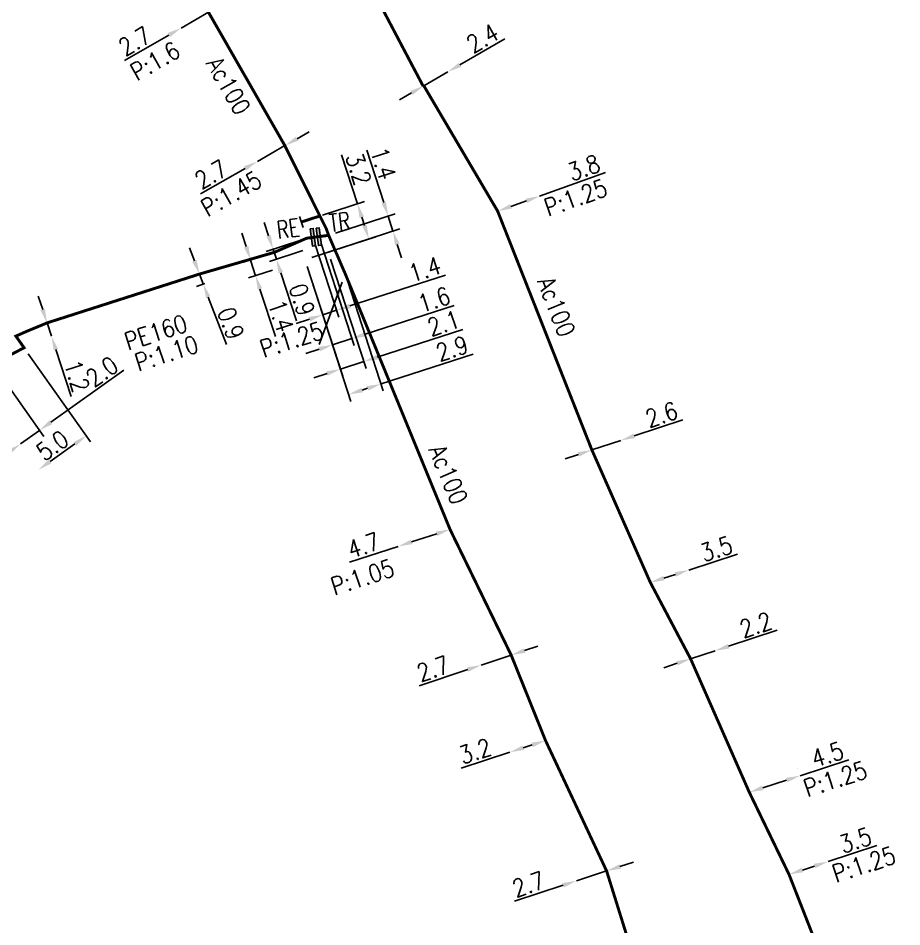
# Model space of a CAD drawing. Header units: millimetres. Extents: x 133989 to 135004, y 130988 to 132014.
# Drawn here: x 134245.5 to 134320.8, y 131375.1 to 131452.5 of the extents above; entities that cross this region are included whole.
import ezdxf
from ezdxf.enums import TextEntityAlignment as Align

# ---------------------------------------------------------------- set-up
doc = ezdxf.new("R2010")
doc.units = ezdxf.units.MM
doc.header["$PDMODE"] = 34
doc.linetypes.add('L_25_AP', pattern=[2000, 1000, 1000])
doc.linetypes.add('L_25_PE', pattern=[2000, 1000, 1000])
doc.layers.get('0').update_dxf_attribs({"linetype": 'CONTINUOUS'})
doc.layers.get('Defpoints').update_dxf_attribs({"linetype": 'CONTINUOUS'})
doc.layers.add('L_150', color=1, linetype='CONTINUOUS')
doc.layers.add('L_340', color=7, linetype='CONTINUOUS')
doc.styles.get("Standard").update_dxf_attribs({"font": 'romans.shx', "width": 0.85})
doc.dimstyles.get("Standard").update_dxf_attribs({"dimtxt": 1.5, "dimasz": 1.2, "dimexe": 0.625, "dimexo": 0.625, "dimgap": 0.25, "dimtad": 1, "dimdec": 1, "dimzin": 0, "dimdsep": 46, "dimtxsty": 'Standard', "dimcen": -0.5, "dimadec": 0, "dimazin": 0, "dimtfac": 1, "dimtdec": 1, "dimtmove": 0, "dimatfit": 3, "dimfxl": 0, "dimtolj": 1, "dimtzin": 0, "dimarcsym": 0})

# ---------------------------------------------------------------- blocks, each defined once
blk = doc.blocks.new('*D202')
at = {"layer": 'Defpoints', "color": 0, "linetype": 'Continuous', "transparency": 16777216}
for p in [(134261.699, 131453.058), (134259.36, 131451.71), (134259.36, 131451.71)]:
    blk.add_point(p, dxfattribs=at)
at = {"layer": 'L_150', "color": 0, "linetype": 'Continuous', "lineweight": -2, "transparency": 16777216}
for p, q in [((134262.739, 131453.657), (134263.779, 131454.256)), ((134261.699, 131453.058), (134259.36, 131451.71)), ((134258.32, 131451.111), (134254.532, 131448.929))]:
    blk.add_line(p, q, dxfattribs=at)
at = {"layer": 'L_150', "color": 0, "linetype": 'Continuous', "transparency": 16777216}
for points in [[(134262.639, 131453.83), (134262.839, 131453.484), (134261.699, 131453.058)], [(134258.22, 131451.284), (134258.42, 131450.938), (134259.36, 131451.71)]]:
    blk.add_solid(points, dxfattribs=at)
at = {"layer": 'L_150', "color": 0, "linetype": 'Continuous', "transparency": 16777216, "insert": (134255.407, 131450.587), "char_height": 1.5, "attachment_point": 5, "rotation": 29.94814}
blk.add_mtext('\\A1;2.7', dxfattribs=at)
blk = doc.blocks.new('*D203')
at = {"layer": 'Defpoints', "color": 0, "linetype": 'Continuous', "transparency": 16777216}
for p in [(134268.213, 131441.685), (134265.869, 131440.346), (134265.869, 131440.346)]:
    blk.add_point(p, dxfattribs=at)
at = {"layer": 'L_150', "color": 0, "linetype": 'Continuous', "lineweight": -2, "transparency": 16777216}
for p, q in [((134269.255, 131442.28), (134270.297, 131442.875)), ((134268.213, 131441.685), (134265.869, 131440.346)), ((134264.826, 131439.751), (134261.03, 131437.584))]:
    blk.add_line(p, q, dxfattribs=at)
at = {"layer": 'L_150', "color": 0, "linetype": 'Continuous', "transparency": 16777216}
for points in [[(134269.156, 131442.454), (134269.355, 131442.107), (134268.213, 131441.685)], [(134264.727, 131439.925), (134264.926, 131439.578), (134265.869, 131440.346)]]:
    blk.add_solid(points, dxfattribs=at)
at = {"layer": 'L_150', "color": 0, "linetype": 'Continuous', "transparency": 16777216, "insert": (134261.911, 131439.239), "char_height": 1.5, "attachment_point": 5, "rotation": 29.72457}
blk.add_mtext('\\A1;2.7', dxfattribs=at)
blk = doc.blocks.new('*D204')
at = {"layer": 'Defpoints', "color": 0, "linetype": 'Continuous', "transparency": 16777216}
for p in [(134282.297, 131408.979), (134277.876, 131407.536), (134277.876, 131407.536)]:
    blk.add_point(p, dxfattribs=at)
at = {"layer": 'L_150', "color": 0, "linetype": 'Continuous', "lineweight": -2, "transparency": 16777216}
for p, q in [((134281.156, 131408.607), (134279.017, 131407.909)), ((134277.876, 131407.536), (134273.72, 131406.181))]:
    blk.add_line(p, q, dxfattribs=at)
at = {"layer": 'L_150', "color": 0, "linetype": 'Continuous', "transparency": 16777216}
for points in [[(134281.094, 131408.797), (134281.218, 131408.416), (134282.297, 131408.979)], [(134278.955, 131408.099), (134279.079, 131407.719), (134277.876, 131407.536)]]:
    blk.add_solid(points, dxfattribs=at)
at = {"layer": 'L_150', "color": 0, "linetype": 'Continuous', "transparency": 16777216, "insert": (134274.918, 131407.623), "char_height": 1.5, "attachment_point": 5, "rotation": 18.06825}
blk.add_mtext('\\A1;4.7', dxfattribs=at)
blk = doc.blocks.new('*D205')
at = {"layer": 'Defpoints', "color": 0, "linetype": 'Continuous', "transparency": 16777216}
for p in [(134302.658, 131405.515), (134302.658, 131405.515), (134299.374, 131404.457)]:
    blk.add_point(p, dxfattribs=at)
at = {"layer": 'L_150', "color": 0, "linetype": 'Continuous', "lineweight": -2, "transparency": 16777216}
for p, q in [((134302.658, 131405.515), (134306.819, 131406.856)), ((134300.517, 131404.825), (134301.516, 131405.147))]:
    blk.add_line(p, q, dxfattribs=at)
at = {"layer": 'L_150', "color": 0, "linetype": 'Continuous', "transparency": 16777216}
for points in [[(134300.455, 131405.015), (134300.578, 131404.635), (134299.374, 131404.457)], [(134301.455, 131405.337), (134301.577, 131404.957), (134302.658, 131405.515)]]:
    blk.add_solid(points, dxfattribs=at)
at = {"layer": 'L_150', "color": 0, "linetype": 'Continuous', "transparency": 16777216, "insert": (134305.003, 131407.322), "char_height": 1.5, "attachment_point": 5, "rotation": 17.86571}
blk.add_mtext('\\A1;3.5', dxfattribs=at)
blk = doc.blocks.new('*D206')
at = {"layer": 'Defpoints', "color": 0, "linetype": 'Continuous', "transparency": 16777216}
for p in [(134296.86, 131416.566), (134296.86, 131416.566), (134294.391, 131415.751)]:
    blk.add_point(p, dxfattribs=at)
at = {"layer": 'L_150', "color": 0, "linetype": 'Continuous', "lineweight": -2, "transparency": 16777216}
for p, q in [((134297.999, 131416.943), (134302.15, 131418.315)), ((134294.391, 131415.751), (134296.86, 131416.566)), ((134293.252, 131415.374), (134292.113, 131414.998))]:
    blk.add_line(p, q, dxfattribs=at)
at = {"layer": 'L_150', "color": 0, "linetype": 'Continuous', "transparency": 16777216}
for points in [[(134297.937, 131417.133), (134298.062, 131416.753), (134296.86, 131416.566)], [(134293.189, 131415.564), (134293.315, 131415.184), (134294.391, 131415.751)]]:
    blk.add_solid(points, dxfattribs=at)
at = {"layer": 'L_150', "color": 0, "linetype": 'Continuous', "transparency": 16777216, "insert": (134300.331, 131418.767), "char_height": 1.5, "attachment_point": 5, "rotation": 18.28687}
blk.add_mtext('\\A1;2.6', dxfattribs=at)
blk = doc.blocks.new('*D207')
at = {"layer": 'Defpoints', "color": 0, "linetype": 'Continuous', "transparency": 16777216}
for p in [(134289.932, 131437.387), (134289.932, 131437.387), (134286.355, 131436.105)]:
    blk.add_point(p, dxfattribs=at)
at = {"layer": 'L_150', "color": 0, "linetype": 'Continuous', "lineweight": -2, "transparency": 16777216}
for p, q in [((134289.932, 131437.387), (134295.54, 131439.396)), ((134287.485, 131436.51), (134288.803, 131436.982)), ((134286.144, 131436.694), (134286.144, 131436.694))]:
    blk.add_line(p, q, dxfattribs=at)
at = {"layer": 'L_150', "color": 0, "linetype": 'Continuous', "transparency": 16777216}
for points in [[(134288.735, 131437.17), (134288.87, 131436.794), (134289.932, 131437.387)], [(134287.417, 131436.698), (134287.552, 131436.322), (134286.355, 131436.105)]]:
    blk.add_solid(points, dxfattribs=at)
at = {"layer": 'L_150', "color": 0, "linetype": 'Continuous', "transparency": 16777216, "insert": (134293.71, 131439.803), "char_height": 1.5, "attachment_point": 5, "rotation": 19.71393}
blk.add_mtext('\\A1;3.8', dxfattribs=at)
blk = doc.blocks.new('*D208')
at = {"layer": 'Defpoints', "color": 0, "linetype": 'Continuous', "transparency": 16777216}
for p in [(134282.095, 131447.964), (134282.095, 131447.964), (134280.061, 131446.787)]:
    blk.add_point(p, dxfattribs=at)
at = {"layer": 'L_150', "color": 0, "linetype": 'Continuous', "lineweight": -2, "transparency": 16777216}
for p, q in [((134283.133, 131448.565), (134286.969, 131450.786)), ((134280.061, 131446.787), (134282.095, 131447.964)), ((134279.022, 131446.185), (134277.984, 131445.584))]:
    blk.add_line(p, q, dxfattribs=at)
at = {"layer": 'L_150', "color": 0, "linetype": 'Continuous', "transparency": 16777216}
for points in [[(134283.033, 131448.738), (134283.233, 131448.392), (134282.095, 131447.964)], [(134278.922, 131446.359), (134279.122, 131446.012), (134280.061, 131446.787)]]:
    blk.add_solid(points, dxfattribs=at)
at = {"layer": 'L_150', "color": 0, "linetype": 'Continuous', "transparency": 16777216, "insert": (134285.069, 131450.842), "char_height": 1.5, "attachment_point": 5, "rotation": 30.06651}
blk.add_mtext('\\A1;2.4', dxfattribs=at)
blk = doc.blocks.new('*D210')
at = {"layer": 'Defpoints', "color": 0, "linetype": 'Continuous', "transparency": 16777216}
for p in [(134273.387, 131430.699), (134270.629, 131429.805), (134273.653, 131420.479)]:
    blk.add_point(p, dxfattribs=at)
at = {"layer": 'L_150', "color": 0, "linetype": 'Continuous', "lineweight": -2, "transparency": 16777216}
for p, q in [((134273.58, 131430.105), (134276.605, 131420.779)), ((134270.821, 131429.21), (134273.846, 131419.884)), ((134276.412, 131421.374), (134284.26, 131423.919)), ((134274.795, 131420.849), (134275.27, 131421.003))]:
    blk.add_line(p, q, dxfattribs=at)
at = {"layer": 'L_150', "color": 0, "linetype": 'Continuous', "transparency": 16777216}
for points in [[(134275.209, 131421.194), (134275.332, 131420.813), (134276.412, 131421.374)], [(134274.733, 131421.039), (134274.857, 131420.659), (134273.653, 131420.479)]]:
    blk.add_solid(points, dxfattribs=at)
at = {"layer": 'L_150', "color": 0, "linetype": 'Continuous', "transparency": 16777216, "insert": (134282.472, 131424.39), "char_height": 1.5, "attachment_point": 5, "rotation": 17.97012}
blk.add_mtext('\\A1;2.9', dxfattribs=at)
blk = doc.blocks.new('*D240')
at = {"layer": 'Defpoints', "color": 0, "linetype": 'Continuous', "transparency": 16777216}
for p in [(134287.507, 131398.271), (134284.946, 131397.416), (134284.946, 131397.416)]:
    blk.add_point(p, dxfattribs=at)
at = {"layer": 'L_150', "color": 0, "linetype": 'Continuous', "lineweight": -2, "transparency": 16777216}
for p, q in [((134288.645, 131398.651), (134289.783, 131399.031)), ((134287.507, 131398.271), (134284.946, 131397.416)), ((134287.705, 131397.678), (134287.705, 131397.678)), ((134283.808, 131397.036), (134279.662, 131395.651))]:
    blk.add_line(p, q, dxfattribs=at)
at = {"layer": 'L_150', "color": 0, "linetype": 'Continuous', "transparency": 16777216}
for points in [[(134288.582, 131398.841), (134288.709, 131398.461), (134287.507, 131398.271)], [(134283.744, 131397.225), (134283.871, 131396.846), (134284.946, 131397.416)]]:
    blk.add_solid(points, dxfattribs=at)
at = {"layer": 'L_150', "color": 0, "linetype": 'Continuous', "transparency": 16777216, "insert": (134280.849, 131397.102), "char_height": 1.5, "attachment_point": 5, "rotation": 18.46639}
blk.add_mtext('\\A1;2.7', dxfattribs=at)
blk = doc.blocks.new('*D241')
at = {"layer": 'Defpoints', "color": 0, "linetype": 'Continuous', "transparency": 16777216}
for p in [(134290.439, 131390.985), (134287.397, 131389.993), (134287.397, 131389.993)]:
    blk.add_point(p, dxfattribs=at)
at = {"layer": 'L_150', "color": 0, "linetype": 'Continuous', "lineweight": -2, "transparency": 16777216}
for p, q in [((134289.298, 131390.613), (134288.538, 131390.365)), ((134287.397, 131389.993), (134283.241, 131388.638))]:
    blk.add_line(p, q, dxfattribs=at)
at = {"layer": 'L_150', "color": 0, "linetype": 'Continuous', "transparency": 16777216}
for points in [[(134288.476, 131390.555), (134288.6, 131390.175), (134287.397, 131389.993)], [(134289.236, 131390.803), (134289.36, 131390.423), (134290.439, 131390.985)]]:
    blk.add_solid(points, dxfattribs=at)
at = {"layer": 'L_150', "color": 0, "linetype": 'Continuous', "transparency": 16777216, "insert": (134284.439, 131390.08), "char_height": 1.5, "attachment_point": 5, "rotation": 18.05952}
blk.add_mtext('\\A1;3.2', dxfattribs=at)
blk = doc.blocks.new('*D242')
at = {"layer": 'Defpoints', "color": 0, "linetype": 'Continuous', "transparency": 16777216}
for p in [(134295.646, 131379.87), (134293.081, 131379.027), (134293.081, 131379.027)]:
    blk.add_point(p, dxfattribs=at)
at = {"layer": 'L_150', "color": 0, "linetype": 'Continuous', "lineweight": -2, "transparency": 16777216}
for p, q in [((134296.786, 131380.244), (134297.926, 131380.619)), ((134295.646, 131379.87), (134293.081, 131379.027)), ((134291.941, 131378.653), (134287.788, 131377.289))]:
    blk.add_line(p, q, dxfattribs=at)
at = {"layer": 'L_150', "color": 0, "linetype": 'Continuous', "transparency": 16777216}
for points in [[(134296.724, 131380.434), (134296.849, 131380.054), (134295.646, 131379.87)], [(134291.879, 131378.843), (134292.003, 131378.463), (134293.081, 131379.027)]]:
    blk.add_solid(points, dxfattribs=at)
at = {"layer": 'L_150', "color": 0, "linetype": 'Continuous', "transparency": 16777216, "insert": (134288.982, 131378.734), "char_height": 1.5, "attachment_point": 5, "rotation": 18.17845}
blk.add_mtext('\\A1;2.7', dxfattribs=at)
blk = doc.blocks.new('*D245')
at = {"layer": 'Defpoints', "color": 0, "linetype": 'Continuous', "transparency": 16777216}
for p in [(134314.525, 131380.667), (134314.525, 131380.667), (134311.2, 131379.574)]:
    blk.add_point(p, dxfattribs=at)
at = {"layer": 'L_150', "color": 0, "linetype": 'Continuous', "lineweight": -2, "transparency": 16777216}
for p, q in [((134314.525, 131380.667), (134318.677, 131382.032)), ((134312.34, 131379.949), (134313.385, 131380.292)), ((134311.004, 131380.168), (134311.004, 131380.168))]:
    blk.add_line(p, q, dxfattribs=at)
at = {"layer": 'L_150', "color": 0, "linetype": 'Continuous', "transparency": 16777216}
for points in [[(134313.322, 131380.482), (134313.447, 131380.102), (134314.525, 131380.667)], [(134312.277, 131380.139), (134312.402, 131379.759), (134311.2, 131379.574)]]:
    blk.add_solid(points, dxfattribs=at)
at = {"layer": 'L_150', "color": 0, "linetype": 'Continuous', "transparency": 16777216, "insert": (134316.859, 131382.487), "char_height": 1.5, "attachment_point": 5, "rotation": 18.19337}
blk.add_mtext('\\A1;3.5', dxfattribs=at)
blk = doc.blocks.new('*D246')
at = {"layer": 'Defpoints', "color": 0, "linetype": 'Continuous', "transparency": 16777216}
for p in [(134304.897, 131398.639), (134304.897, 131398.639), (134302.808, 131397.949)]:
    blk.add_point(p, dxfattribs=at)
at = {"layer": 'L_150', "color": 0, "linetype": 'Continuous', "lineweight": -2, "transparency": 16777216}
for p, q in [((134306.037, 131399.015), (134310.188, 131400.385)), ((134302.808, 131397.949), (134304.897, 131398.639)), ((134301.669, 131397.573), (134300.529, 131397.196))]:
    blk.add_line(p, q, dxfattribs=at)
at = {"layer": 'L_150', "color": 0, "linetype": 'Continuous', "transparency": 16777216}
for points in [[(134305.974, 131399.205), (134306.099, 131398.825), (134304.897, 131398.639)], [(134301.606, 131397.762), (134301.731, 131397.383), (134302.808, 131397.949)]]:
    blk.add_solid(points, dxfattribs=at)
at = {"layer": 'L_150', "color": 0, "linetype": 'Continuous', "transparency": 16777216, "insert": (134308.368, 131400.838), "char_height": 1.5, "attachment_point": 5, "rotation": 18.27236}
blk.add_mtext('\\A1;2.2', dxfattribs=at)
blk = doc.blocks.new('*D247')
at = {"layer": 'Defpoints', "color": 0, "linetype": 'Continuous', "transparency": 16777216}
for p in [(134312.139, 131387.984), (134312.139, 131387.984), (134307.811, 131386.58)]:
    blk.add_point(p, dxfattribs=at)
at = {"layer": 'L_150', "color": 0, "linetype": 'Continuous', "lineweight": -2, "transparency": 16777216}
for p, q in [((134312.139, 131387.984), (134316.297, 131389.333)), ((134311.946, 131388.578), (134311.946, 131388.578)), ((134307.618, 131387.174), (134307.618, 131387.174)), ((134308.953, 131386.95), (134310.998, 131387.613))]:
    blk.add_line(p, q, dxfattribs=at)
at = {"layer": 'L_150', "color": 0, "linetype": 'Continuous', "transparency": 16777216}
for points in [[(134310.936, 131387.804), (134311.059, 131387.423), (134312.139, 131387.984)], [(134308.891, 131387.14), (134309.014, 131386.76), (134307.811, 131386.58)]]:
    blk.add_solid(points, dxfattribs=at)
at = {"layer": 'L_150', "color": 0, "linetype": 'Continuous', "transparency": 16777216, "insert": (134314.48, 131389.794), "char_height": 1.5, "attachment_point": 5, "rotation": 17.97325}
blk.add_mtext('\\A1;4.5', dxfattribs=at)
blk = doc.blocks.new('*D609')
at = {"layer": 'Defpoints', "color": 0, "linetype": 'Continuous', "transparency": 16777216}
for p in [(134243.29, 131423.049), (134245.663, 131416.261), (134245.663, 131416.261)]:
    blk.add_point(p, dxfattribs=at)
at = {"layer": 'L_150', "color": 0, "linetype": 'Continuous', "lineweight": -2, "transparency": 16777216}
for p, q in [((134243.652, 131422.54), (134247.655, 131416.91)), ((134248.271, 131418.115), (134254.488, 131422.537)), ((134245.663, 131416.261), (134247.293, 131417.42)), ((134244.685, 131415.565), (134243.707, 131414.87))]:
    blk.add_line(p, q, dxfattribs=at)
at = {"layer": 'L_150', "color": 0, "linetype": 'Continuous', "transparency": 16777216}
for points in [[(134248.155, 131418.278), (134248.386, 131417.952), (134247.293, 131417.42)], [(134244.569, 131415.728), (134244.801, 131415.402), (134245.663, 131416.261)]]:
    blk.add_solid(points, dxfattribs=at)
at = {"layer": 'L_150', "color": 0, "linetype": 'Continuous', "transparency": 16777216, "insert": (134252.617, 131422.433), "char_height": 1.5, "attachment_point": 5, "rotation": 35.41636}
blk.add_mtext('\\A1;2.0', dxfattribs=at)
blk = doc.blocks.new('*D610')
at = {"layer": 'Defpoints', "color": 0, "linetype": 'Continuous', "transparency": 16777216}
for p in [(134245.977, 131424.462), (134247.206, 131414.069), (134247.206, 131414.069)]:
    blk.add_point(p, dxfattribs=at)
at = {"layer": 'L_150', "color": 0, "linetype": 'Continuous', "lineweight": -2, "transparency": 16777216}
for p, q in [((134246.338, 131423.952), (134251.649, 131416.448)), ((134250.308, 131416.265), (134248.186, 131414.763))]:
    blk.add_line(p, q, dxfattribs=at)
at = {"layer": 'L_150', "color": 0, "linetype": 'Continuous', "transparency": 16777216}
for points in [[(134250.192, 131416.428), (134250.424, 131416.101), (134251.288, 131416.958)], [(134248.07, 131414.926), (134248.301, 131414.599), (134247.206, 131414.069)]]:
    blk.add_solid(points, dxfattribs=at)
at = {"layer": 'L_150', "color": 0, "linetype": 'Continuous', "transparency": 16777216, "insert": (134248.394, 131416.135), "char_height": 1.5, "attachment_point": 5, "rotation": 35.28708}
blk.add_mtext('\\A1;5.0', dxfattribs=at)
blk = doc.blocks.new('*D612')
at = {"layer": 'Defpoints', "color": 0, "linetype": 'Continuous', "transparency": 16777216}
for p in [(134247.936, 131426.579), (134248.311, 131425.439), (134248.311, 131425.439)]:
    blk.add_point(p, dxfattribs=at)
at = {"layer": 'L_150', "color": 0, "linetype": 'Continuous', "lineweight": -2, "transparency": 16777216}
for p, q in [((134247.561, 131427.719), (134247.186, 131428.859)), ((134247.936, 131426.579), (134248.311, 131425.439)), ((134248.686, 131424.299), (134249.995, 131420.32))]:
    blk.add_line(p, q, dxfattribs=at)
at = {"layer": 'L_150', "color": 0, "linetype": 'Continuous', "transparency": 16777216}
for points in [[(134247.751, 131427.781), (134247.371, 131427.656), (134247.936, 131426.579)], [(134248.876, 131424.362), (134248.496, 131424.237), (134248.311, 131425.439)]]:
    blk.add_solid(points, dxfattribs=at)
at = {"layer": 'L_150', "color": 0, "linetype": 'Continuous', "transparency": 16777216, "insert": (134250.478, 131422.052), "char_height": 1.5, "attachment_point": 5, "rotation": 288.20848}
blk.add_mtext('\\A1;1.2', dxfattribs=at)
blk = doc.blocks.new('*D613')
at = {"layer": 'Defpoints', "color": 0, "linetype": 'Continuous', "transparency": 16777216}
for p in [(134261.641, 131431.013), (134261.25, 131429.9), (134261.962, 131430.172)]:
    blk.add_point(p, dxfattribs=at)
at = {"layer": 'L_150', "color": 0, "linetype": 'Continuous', "lineweight": -2, "transparency": 16777216}
for p, q in [((134260.5, 131431.861), (134260.071, 131432.982)), ((134261.057, 131430.79), (134260.345, 131430.517)), ((134260.928, 131430.74), (134261.25, 131429.9)), ((134261.378, 131429.949), (134260.666, 131429.677)), ((134261.678, 131428.779), (134263.226, 131424.729))]:
    blk.add_line(p, q, dxfattribs=at)
at = {"layer": 'L_150', "color": 0, "linetype": 'Continuous', "transparency": 16777216}
for points in [[(134260.687, 131431.933), (134260.313, 131431.79), (134260.928, 131430.74)], [(134261.865, 131428.85), (134261.491, 131428.707), (134261.25, 131429.9)]]:
    blk.add_solid(points, dxfattribs=at)
at = {"layer": 'L_150', "color": 0, "linetype": 'Continuous', "transparency": 16777216, "insert": (134263.605, 131426.539), "char_height": 1.5, "attachment_point": 5, "rotation": 290.91797}
blk.add_mtext('\\A1;0.9', dxfattribs=at)
blk = doc.blocks.new('*D617')
at = {"layer": 'Defpoints', "color": 0, "linetype": 'Continuous', "transparency": 16777216}
for p in [(134270.071, 131433.796), (134270.352, 131432.941), (134267.486, 131431.998)]:
    blk.add_point(p, dxfattribs=at)
at = {"layer": 'L_150', "color": 0, "linetype": 'Continuous', "lineweight": -2, "transparency": 16777216}
for p, q in [((134266.829, 131433.993), (134266.454, 131435.133)), ((134269.477, 131433.601), (134266.611, 131432.658)), ((134269.758, 131432.746), (134266.892, 131431.803)), ((134267.204, 131432.853), (134267.486, 131431.998)), ((134267.86, 131430.858), (134269.207, 131426.763))]:
    blk.add_line(p, q, dxfattribs=at)
at = {"layer": 'L_150', "color": 0, "linetype": 'Continuous', "transparency": 16777216}
for points in [[(134267.019, 131434.055), (134266.639, 131433.93), (134267.204, 131432.853)], [(134268.05, 131430.921), (134267.671, 131430.796), (134267.486, 131431.998)]]:
    blk.add_solid(points, dxfattribs=at)
at = {"layer": 'L_150', "color": 0, "linetype": 'Continuous', "transparency": 16777216, "insert": (134269.671, 131428.553), "char_height": 1.5, "attachment_point": 5, "rotation": 288.20848}
blk.add_mtext('\\A1;0.9', dxfattribs=at)
blk = doc.blocks.new('*D618')
at = {"layer": 'Defpoints', "color": 0, "linetype": 'Continuous', "transparency": 16777216}
for p in [(134270.604, 131433.866), (134269.927, 131431.968), (134271.451, 131427.27)]:
    blk.add_point(p, dxfattribs=at)
at = {"layer": 'L_340', "color": 0, "linetype": 'Continuous', "lineweight": -2, "transparency": 16777216}
for p, q in [((134270.797, 131433.271), (134272.813, 131427.055)), ((134270.12, 131431.373), (134271.643, 131426.676)), ((134273.762, 131428.02), (134281.901, 131430.66)), ((134271.451, 131427.27), (134272.621, 131427.65)), ((134270.309, 131426.9), (134269.168, 131426.53))]:
    blk.add_line(p, q, dxfattribs=at)
at = {"layer": 'L_340', "color": 0, "linetype": 'Continuous', "transparency": 16777216}
for points in [[(134273.7, 131428.21), (134273.824, 131427.83), (134272.621, 131427.65)], [(134270.248, 131427.09), (134270.371, 131426.71), (134271.451, 131427.27)]]:
    blk.add_solid(points, dxfattribs=at)
at = {"layer": 'L_340', "color": 0, "linetype": 'Continuous', "transparency": 16777216, "insert": (134280.142, 131431.141), "char_height": 1.5, "attachment_point": 5, "rotation": 17.97012}
blk.add_mtext('\\A1;1.4', dxfattribs=at)
blk = doc.blocks.new('*D619')
at = {"layer": 'Defpoints', "color": 0, "linetype": 'Continuous', "transparency": 16777216}
for p in [(134271.102, 131433.931), (134269.927, 131431.968), (134272.282, 131424.708)]:
    blk.add_point(p, dxfattribs=at)
at = {"layer": 'L_340', "color": 0, "linetype": 'Continuous', "lineweight": -2, "transparency": 16777216}
for p, q in [((134271.294, 131433.337), (134274.113, 131424.645)), ((134270.12, 131431.373), (134272.475, 131424.113)), ((134275.062, 131425.61), (134282.659, 131428.074)), ((134272.282, 131424.708), (134273.921, 131425.239)), ((134271.14, 131424.338), (134269.999, 131423.967))]:
    blk.add_line(p, q, dxfattribs=at)
at = {"layer": 'L_340', "color": 0, "linetype": 'Continuous', "transparency": 16777216}
for points in [[(134275, 131425.8), (134275.124, 131425.419), (134273.921, 131425.239)], [(134271.079, 131424.528), (134271.202, 131424.147), (134272.282, 131424.708)]]:
    blk.add_solid(points, dxfattribs=at)
at = {"layer": 'L_340', "color": 0, "linetype": 'Continuous', "transparency": 16777216, "insert": (134280.929, 131428.564), "char_height": 1.5, "attachment_point": 5, "rotation": 17.97012}
blk.add_mtext('\\A1;1.6', dxfattribs=at)
blk = doc.blocks.new('*D620')
at = {"layer": 'Defpoints', "color": 0, "linetype": 'Continuous', "transparency": 16777216}
for p in [(134271.925, 131432.616), (134269.927, 131431.968), (134272.952, 131422.64)]:
    blk.add_point(p, dxfattribs=at)
at = {"layer": 'L_150', "color": 0, "linetype": 'Continuous', "lineweight": -2, "transparency": 16777216}
for p, q in [((134270.12, 131431.373), (134273.145, 131422.046)), ((134272.117, 131432.021), (134275.143, 131422.694)), ((134276.091, 131423.659), (134283.388, 131426.025)), ((134272.952, 131422.64), (134274.95, 131423.288)), ((134271.811, 131422.27), (134270.669, 131421.9))]:
    blk.add_line(p, q, dxfattribs=at)
at = {"layer": 'L_150', "color": 0, "linetype": 'Continuous', "transparency": 16777216}
for points in [[(134276.03, 131423.849), (134276.153, 131423.468), (134274.95, 131423.288)], [(134271.749, 131422.461), (134271.873, 131422.08), (134272.952, 131422.64)]]:
    blk.add_solid(points, dxfattribs=at)
at = {"layer": 'L_150', "color": 0, "linetype": 'Continuous', "transparency": 16777216, "insert": (134281.744, 131426.543), "char_height": 1.5, "attachment_point": 5, "rotation": 17.97012}
blk.add_mtext('\\A1;2.1', dxfattribs=at)
blk = doc.blocks.new('*D621')
at = {"layer": 'Defpoints', "color": 0, "linetype": 'Continuous', "transparency": 16777216}
for p in [(134267.313, 131432.592), (134265.718, 131430.603), (134267.745, 131431.26)]:
    blk.add_point(p, dxfattribs=at)
at = {"layer": 'L_150', "color": 0, "linetype": 'Continuous', "lineweight": -2, "transparency": 16777216}
for p, q in [((134264.916, 131433.076), (134264.545, 131434.217)), ((134266.718, 131432.399), (134264.692, 131431.741)), ((134265.286, 131431.934), (134265.718, 131430.603)), ((134267.15, 131431.067), (134265.124, 131430.41)), ((134266.088, 131429.461), (134267.4, 131425.419))]:
    blk.add_line(p, q, dxfattribs=at)
at = {"layer": 'L_150', "color": 0, "linetype": 'Continuous', "transparency": 16777216}
for points in [[(134265.106, 131433.137), (134264.726, 131433.014), (134265.286, 131431.934)], [(134266.279, 131429.523), (134265.898, 131429.399), (134265.718, 131430.603)]]:
    blk.add_solid(points, dxfattribs=at)
at = {"layer": 'L_150', "color": 0, "linetype": 'Continuous', "transparency": 16777216, "insert": (134267.881, 131427.178), "char_height": 1.5, "attachment_point": 5, "rotation": 287.97474}
blk.add_mtext('\\A1;1.4', dxfattribs=at)
blk = doc.blocks.new('*D622')
at = {"layer": 'Defpoints', "color": 0, "linetype": 'Continuous', "transparency": 16777216}
for p in [(134271.945, 131434.042), (134277.431, 131434.402), (134269.927, 131431.968)]:
    blk.add_point(p, dxfattribs=at)
at = {"layer": 'L_150', "color": 0, "linetype": 'Continuous', "lineweight": -2, "transparency": 16777216}
for p, q in [((134276.644, 131436.827), (134275.191, 131441.307)), ((134272.54, 131434.235), (134277.609, 131435.879)), ((134277.431, 131434.402), (134277.014, 131435.686)), ((134270.522, 131432.161), (134278.026, 131434.595)), ((134277.801, 131433.26), (134278.171, 131432.119))]:
    blk.add_line(p, q, dxfattribs=at)
at = {"layer": 'L_150', "color": 0, "linetype": 'Continuous', "transparency": 16777216}
for points in [[(134276.835, 131436.889), (134276.454, 131436.766), (134277.014, 131435.686)], [(134277.991, 131433.322), (134277.611, 131433.199), (134277.431, 131434.402)]]:
    blk.add_solid(points, dxfattribs=at)
at = {"layer": 'L_150', "color": 0, "linetype": 'Continuous', "transparency": 16777216, "insert": (134276.613, 131440.165), "char_height": 1.5, "attachment_point": 5, "rotation": 287.97012}
blk.add_mtext('\\A1;1.4', dxfattribs=at)
blk = doc.blocks.new('L_340_19')
at = {"linetype": 'Continuous'}
blk.add_hatch(color=0, dxfattribs=at).paths.add_polyline_path([(0.125, 0.75), (-0.125, 0.75), (-0.125, -0.75), (0.125, -0.75)])
at = {"color": 0, "linetype": 'Continuous'}
blk.add_lwpolyline([(-0.125, 0.75), (0.125, 0.75), (0.125, -0.75), (-0.125, -0.75)], close=True, dxfattribs=at)
at = {"color": 0, "linetype": 'Continuous', "width": 0.75}
for tag, height, flags, p in [('TR', 1.5, 8, (0, 3)), ('DEF_LEG', 1.2, 3, (0, -5)), ('DEF_COUP', 1.2, 3, (0, -7.5)), ('DEF_TYPE', 1.2, 3, (0, -10))]:
    blk.add_attdef(tag, text='', height=height, dxfattribs=dict(at, flags=flags)).set_placement(p, align=Align.MIDDLE)
blk = doc.blocks.new('L_340_21')
at = {"linetype": 'Continuous'}
blk.add_hatch(color=0, dxfattribs=at).paths.add_polyline_path([(0.125, 0.75), (-0.125, 0.75), (-0.125, -0.75), (0.125, -0.75)])
at = {"color": 0, "linetype": 'Continuous'}
blk.add_lwpolyline([(-0.125, 0.75), (0.125, 0.75), (0.125, -0.75), (-0.125, -0.75)], close=True, dxfattribs=at)
at = {"color": 0, "linetype": 'Continuous', "width": 0.75}
for tag, height, flags, p in [('RE', 1.5, 8, (0, 3)), ('DEF_LEG', 1.2, 3, (0, -5)), ('DEF_COUP', 1.2, 3, (0, -7.5)), ('DEF_TYPE', 1.2, 3, (0, -10))]:
    blk.add_attdef(tag, text='', height=height, dxfattribs=dict(at, flags=flags)).set_placement(p, align=Align.MIDDLE)
blk = doc.blocks.new('*D623')
at = {"layer": 'Defpoints', "color": 0, "linetype": 'Continuous', "transparency": 16777216}
for p in [(134270.816, 131435.568), (134275.372, 131433.734), (134269.927, 131431.968)]:
    blk.add_point(p, dxfattribs=at)
at = {"layer": 'L_340', "color": 0, "linetype": 'Continuous', "lineweight": -2, "transparency": 16777216}
for p, q in [((134274.4, 131436.731), (134273.051, 131440.889)), ((134271.411, 131435.761), (134274.994, 131436.924)), ((134275.001, 131434.876), (134274.77, 131435.589)), ((134270.521, 131432.161), (134275.966, 131433.927))]:
    blk.add_line(p, q, dxfattribs=at)
at = {"layer": 'L_340', "color": 0, "linetype": 'Continuous', "transparency": 16777216}
for points in [[(134274.96, 131435.651), (134274.58, 131435.528), (134274.4, 131436.731)], [(134275.192, 131434.938), (134274.811, 131434.814), (134275.372, 131433.734)]]:
    blk.add_solid(points, dxfattribs=at)
at = {"layer": 'L_340', "color": 0, "linetype": 'Continuous', "transparency": 16777216, "insert": (134274.491, 131439.689), "char_height": 1.5, "attachment_point": 5, "rotation": 287.97474}
blk.add_mtext('\\A1;3.2', dxfattribs=at)
blk = doc.blocks.new('L_340_07')
at = {"color": 0, "linetype": 'Continuous', "const_width": 0.25, "flags": 128}
blk.add_lwpolyline([(0, 0), (1.25, 0)], dxfattribs=at)
at = {"color": 0, "linetype": 'Continuous', "flags": 128}
blk.add_lwpolyline([(1.25, -0.5), (1.25, 0.5)], dxfattribs=at)
at = {"color": 0, "linetype": 'Continuous', "width": 0.75, "flags": 3}
for tag, p in [('DEF_LEG', (0.723, -3.465)), ('DEF_COUP', (0.723, -5.965)), ('DEF_TYPE', (0.723, -8.465))]:
    blk.add_attdef(tag, text='', height=1.2, dxfattribs=at).set_placement(p, align=Align.MIDDLE)

msp = doc.modelspace()

# ---------------------------------------------------------------- linework, layer by layer
at = {"layer": 'L_150', "linetype": 'L_25_AP', "const_width": 0.25, "flags": 128}
for points in [[(134240.576, 131483.206), (134243.522, 131479.043), (134258.516, 131458.407), (134261.699, 131453.058), (134268.213, 131441.685), (134271.751, 131434.585), (134271.945, 131434.042), (134273.387, 131430.699), (134282.297, 131408.979), (134287.507, 131398.271), (134290.439, 131390.985), (134295.646, 131379.87), (134301.927, 131359.746), (134301.927, 131359.746), (134303.523, 131354.634), (134301.166, 131350.259), (134302.621, 131346.43)], [(134280.001, 131446.764), (134271.37, 131463.142), (134268.426, 131468.306)], [(134280.061, 131446.787), (134286.355, 131436.105), (134294.391, 131415.751), (134299.374, 131404.457), (134302.808, 131397.949), (134307.811, 131386.58), (134311.2, 131379.574), (134317.339, 131363.91), (134320.694, 131355.348)], [(134271.199, 131435.692), (134270.816, 131435.568)]]:
    msp.add_lwpolyline(points, dxfattribs=at)
at = {"layer": 'L_150', "linetype": 'L_25_PE', "const_width": 0.25, "flags": 128}
msp.add_lwpolyline([(134186.383, 131387.689), (134188.624, 131384.543), (134190.068, 131385.543), (134203.666, 131395.307), (134220.224, 131407.091), (134238.414, 131419.965), (134240.102, 131421.117), (134241.379, 131421.99), (134243.29, 131423.049), (134245.977, 131424.462), (134245.276, 131425.452), (134246.196, 131425.859), (134247.936, 131426.579), (134260.928, 131430.74), (134267.313, 131432.592), (134270.071, 131433.796), (134271.945, 131434.042)], dxfattribs=at)

# ---------------------------------------------------------------- block references
at = {"layer": 'L_340', "rotation": 197.9747371096399}
msp.add_blockref('L_340_07', (134270.816, 131435.568), dxfattribs=at)
at = {"layer": 'L_340'}
ref = msp.add_blockref('L_340_19', (134271.102, 131433.931), dxfattribs=dict(at, rotation=7.472879236750535))
ref.add_attrib('TR', 'TR', dxfattribs={"layer": '0', "color": 0, "linetype": 'Continuous', "height": 1.5, "rotation": 7.47288, "width": 0.75, "flags": 8}).set_placement((134272.886, 131435.191), align=Align.MIDDLE)
ref = msp.add_blockref('L_340_21', (134270.604, 131433.866), dxfattribs=dict(at, rotation=7.472879236750535))
ref.add_attrib('RE', 'RE', dxfattribs={"layer": '0', "color": 0, "linetype": 'Continuous', "height": 1.5, "rotation": 7.47288, "width": 0.75, "flags": 8}).set_placement((134268.493, 131434.613), align=Align.MIDDLE)

# ---------------------------------------------------------------- texts
at = {"layer": 'L_150', "linetype": 'Continuous', "width": 0.85}
for s, rotation, p in [('P:1.6', 29.74038, (134255.599, 131447.152)), ('P:1.45', 29.74038, (134261.616, 131435.57)), ('P:1.25', 19.71393, (134290.667, 131435.626)), ('P:1.05', 18.06825, (134272.443, 131403.349)), ('P:1.25', 17.97325, (134312.76, 131386.148)), ('P:1.25', 18.19337, (134315.197, 131378.86))]:
    msp.add_text(s, height=1.5, rotation=rotation, dxfattribs=at).set_placement(p)
for s, rotation, p in [('Ac100', 299.80316, (134263.413, 131446.79)), ('Ac100', 291.54443, (134291.361, 131427.954)), ('PE160', 17.92761, (134257.209, 131425.771)), ('P:1.10', 17.92761, (134258.119, 131423.99)), ('Ac100', 292.79909, (134282.155, 131413.655))]:
    msp.add_text(s, height=1.5, rotation=rotation, dxfattribs=at).set_placement(p, align=Align.MIDDLE)
at = {"layer": 'L_150', "linetype": 'Continuous', "insert": (134271.652, 131425.291), "char_height": 1.5, "attachment_point": 9, "rotation": 17.97012}
msp.add_mtext('\\A1;P:1.25', dxfattribs=at)

# ---------------------------------------------------------------- dimensions: what is measured, and where the dimension line sits
at = {"layer": 'L_150', "linetype": 'Continuous'}
for base, p1, p2, angle, picture, middle in [((134259.36, 131451.71), (134261.699, 131453.058), (134259.36, 131451.71), 29.94814, '*D202', (134255.906, 131449.72)), ((134282.0945, 131447.964), (134280.0607, 131446.7866), (134282.0945, 131447.964), 210.06651, '*D208', (134285.5702, 131449.9761)), ((134265.869, 131440.346), (134268.213, 131441.685), (134265.869, 131440.346), 29.72457, '*D203', (134262.407, 131438.37)), ((134277.431, 131434.402), (134271.945, 131434.042), (134269.927, 131431.968), 107.97012, '*D622', (134275.662, 131439.856)), ((134289.932, 131437.387), (134286.355, 131436.105), (134289.932, 131437.387), 199.71393, '*D207', (134294.048, 131438.862)), ((134267.486, 131431.998), (134270.071, 131433.796), (134270.352, 131432.941), 108.20848, '*D617', (134268.721, 131428.241)), ((134265.718, 131430.603), (134267.313, 131432.592), (134267.745, 131431.26), 107.97474, '*D621', (134266.929, 131426.869)), ((134261.25, 131429.9), (134261.641, 131431.013), (134261.962, 131430.172), 110.91797, '*D613', (134262.671, 131426.182)), ((134272.952, 131422.64), (134271.925, 131432.616), (134269.927, 131431.968), 17.97012, '*D620', (134282.053, 131425.592)), ((134273.653, 131420.479), (134273.387, 131430.699), (134270.629, 131429.805), 17.97012, '*D210', (134282.78, 131423.439)), ((134248.311, 131425.439), (134247.936, 131426.579), (134248.311, 131425.439), 108.20848, '*D612', (134249.528, 131421.739)), ((134247.206, 131414.069), (134245.977, 131424.462), (134247.206, 131414.069), 35.28708, '*D610', (134248.972, 131415.319)), ((134245.663, 131416.261), (134243.29, 131423.049), (134245.663, 131416.261), 35.41636, '*D609', (134253.196, 131421.618)), ((134296.86, 131416.566), (134294.391, 131415.751), (134296.86, 131416.566), 198.28687, '*D206', (134300.644, 131417.817)), ((134277.876, 131407.536), (134282.297, 131408.979), (134277.876, 131407.536), 18.06825, '*D204', (134275.228, 131406.673)), ((134302.658, 131405.515), (134299.374, 131404.457), (134302.658, 131405.515), 197.86571, '*D205', (134305.309, 131406.37)), ((134304.897, 131398.639), (134302.808, 131397.949), (134304.897, 131398.639), 198.27236, '*D246', (134308.682, 131399.888)), ((134284.946, 131397.416), (134287.507, 131398.271), (134284.946, 131397.416), 18.46639, '*D240', (134281.166, 131396.153)), ((134287.397, 131389.993), (134290.439, 131390.985), (134287.397, 131389.993), 18.05952, '*D241', (134284.749, 131389.129)), ((134312.13906, 131387.98363), (134307.8111, 131386.57963), (134312.13906, 131387.98363), 197.97325, '*D247', (134314.78883, 131388.84323)), ((134314.525, 131380.667), (134311.2, 131379.574), (134314.525, 131380.667), 198.19337, '*D245', (134317.171, 131381.537)), ((134293.081, 131379.027), (134295.646, 131379.87), (134293.081, 131379.027), 18.17845, '*D242', (134289.294, 131377.784))]:
    dim = msp.add_linear_dim(base=base, p1=p1, p2=p2, angle=angle, dimstyle='Standard', dxfattribs=at)
    dim.commit()
    dim.dimension.update_dxf_attribs({"geometry": picture, "text_midpoint": middle, "dimtype": 160})
at = {"layer": 'L_340', "linetype": 'Continuous'}
dim = msp.add_linear_dim(base=(134275.372, 131433.734), p1=(134270.816, 131435.568), p2=(134269.927, 131431.968), angle=107.97474, dimstyle='Standard', dxfattribs=at)
dim.commit()
dim.dimension.update_dxf_attribs({"geometry": '*D623', "text_midpoint": (134273.54, 131439.38), "dimtype": 160})
for base, p1, text, picture, middle in [((134271.451, 131427.27), (134270.604, 131433.866), '1.4', '*D618', (134280.451, 131430.189)), ((134272.282, 131424.708), (134271.102, 131433.931), '1.6', '*D619', (134281.238, 131427.613))]:
    dim = msp.add_linear_dim(base=base, p1=p1, p2=(134269.927, 131431.968), angle=17.97012, text=text, dimstyle='Standard', dxfattribs=at)
    dim.commit()
    dim.dimension.update_dxf_attribs({"geometry": picture, "text_midpoint": middle, "dimtype": 160})

# ---------------------------------------------------------------- leaders
at = {"layer": 'L_150', "linetype": 'Continuous'}
msp.add_leader([(134273.106, 131430.047), (134271.125, 131424.73)], dimstyle='Standard', dxfattribs=at)

doc.saveas('drawing.dxf')
